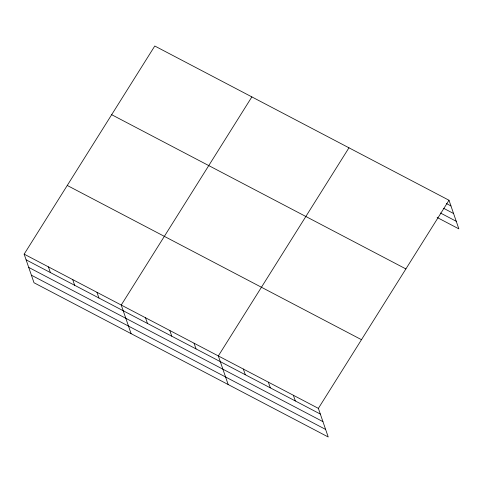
<?xml version="1.0" encoding="UTF-8"?>
<svg xmlns="http://www.w3.org/2000/svg" width="483" height="483" viewBox="0 0 483 483"><rect width="100%" height="100%" fill="white"/><g stroke="black" fill="none" stroke-linecap="round" stroke-linejoin="round"><path stroke-width="0.72" d="M24.15 254.143L318.375 408.376L328.223 436.988L34.003 282.754L24.15 254.143L154.777 46.012L448.997 200.246L458.85 228.857L437.133 217.471M251.866 96.908L121.245 305.039L131.098 333.65M348.961 147.804L218.334 355.935L228.187 384.553M318.375 408.376L448.997 200.246M446.352 203.524L450.959 205.939M443.69 208.33L453.561 213.504M440.454 213.015L456.248 221.292M111.67 114.694L405.889 268.928M67.258 185.46L361.477 339.694M26.112 259.836L320.332 414.07M28.714 267.401L322.94 421.635M31.401 275.195L325.62 429.423M293.362 395.263L295.324 400.962M268.355 382.156L270.317 387.849M243.347 369.042L245.31 374.742M194.063 343.214L196.026 348.907M169.793 330.487L171.755 336.186M145.516 317.766L147.478 323.459M96.968 292.312L98.93 298.011M72.698 279.591L74.66 285.29M48.421 266.864L50.383 272.563"/></g></svg>
